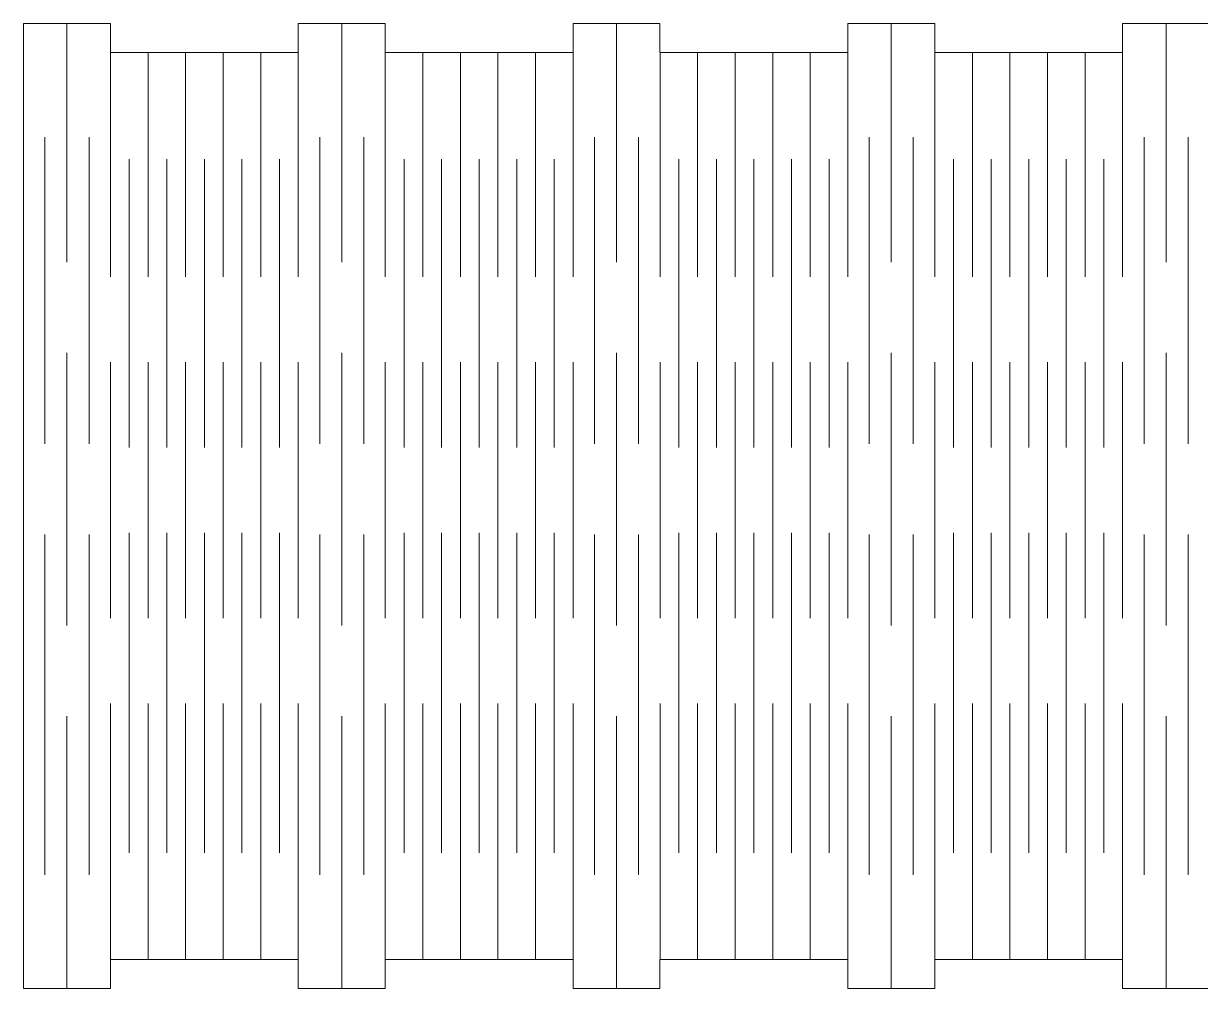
# Model space of a CAD drawing. Header units: millimetres. Extents: x -459 to 459, y -512 to 512.
# Drawn here: x 78.3 to 200.3, y 112 to 212 of the extents above; entities that cross this region are included whole.
import ezdxf

# ---------------------------------------------------------------- set-up
doc = ezdxf.new("R2010")
doc.units = ezdxf.units.MM
doc.header["$MEASUREMENT"] = 0
doc.layers.add('Camada 1', color=7, linetype='Continuous')

msp = doc.modelspace()

# ---------------------------------------------------------------- linework, layer by layer
at = {"layer": 'Camada 1', "color": 250, "lineweight": 20}
msp.add_open_spline([(341.3646, 111.9721), (341.3646, 111.9721), (350.3755, 111.9721), (350.3755, 111.9721), (350.3755, 111.9721), (350.3755, 111.9721), (350.3755, 114.9721), (350.3755, 114.9721), (350.3755, 114.9721), (350.3755, 114.9721), (372.5761, 114.9721), (372.5761, 114.9721), (372.5761, 114.9721), (372.5761, 114.9721), (372.5761, 111.9721), (372.5761, 111.9721), (372.5761, 111.9721), (372.5761, 111.9721), (381.5871, 111.9721), (381.5871, 111.9721), (381.5871, 111.9721), (381.5871, 111.9721), (381.5871, 114.9721), (381.5871, 114.9721), (381.5871, 114.9721), (381.5871, 114.9721), (399.6397, 114.9721), (399.6397, 114.9721), (399.6397, 114.9721), (399.6397, 114.9721), (399.6397, 111.9721), (399.6397, 111.9721), (399.6397, 111.9721), (399.6397, 111.9721), (408.6424, 111.9721), (408.6424, 111.9721), (408.6424, 111.9721), (408.6424, 111.9721), (408.6424, 114.9721), (408.6424, 114.9721), (408.6424, 114.9721), (408.6424, 114.9721), (419.281, 114.9721), (419.281, 114.9721), (419.281, 114.9721), (419.281, 114.9721), (419.281, 111.9721), (419.281, 111.9721), (419.281, 111.9721), (419.281, 111.9721), (428.2837, 111.9721), (428.2837, 111.9721), (428.2837, 111.9721), (428.2837, 111.9721), (428.2837, 114.9721), (428.2837, 114.9721), (428.2837, 114.9721), (428.2837, 114.9721), (438.9223, 114.9721), (438.9223, 114.9721), (438.9223, 114.9721), (438.9223, 114.9721), (438.9223, 111.9721), (438.9223, 111.9721), (438.9223, 111.9721), (438.9223, 111.9721), (447.925, 111.9721), (447.925, 111.9721), (447.925, 111.9721), (447.925, 111.9721), (447.925, 211.9721), (447.925, 211.9721), (447.925, 211.9721), (447.925, 211.9721), (438.9223, 211.9721), (438.9223, 211.9721), (438.9223, 211.9721), (438.9223, 211.9721), (438.9223, 208.9721), (438.9223, 208.9721), (438.9223, 208.9721), (438.9223, 208.9721), (428.2837, 208.9721), (428.2837, 208.9721), (428.2837, 208.9721), (428.2837, 208.9721), (428.2837, 211.9721), (428.2837, 211.9721), (428.2837, 211.9721), (428.2837, 211.9721), (419.281, 211.9721), (419.281, 211.9721), (419.281, 211.9721), (419.281, 211.9721), (419.281, 208.9721), (419.281, 208.9721), (419.281, 208.9721), (419.281, 208.9721), (408.6424, 208.9721), (408.6424, 208.9721), (408.6424, 208.9721), (408.6424, 208.9721), (408.6424, 211.9721), (408.6424, 211.9721), (408.6424, 211.9721), (408.6424, 211.9721), (399.6397, 211.9721), (399.6397, 211.9721), (399.6397, 211.9721), (399.6397, 211.9721), (399.6397, 208.9721), (399.6397, 208.9721), (399.6397, 208.9721), (399.6397, 208.9721), (381.5871, 208.9721), (381.5871, 208.9721), (381.5871, 208.9721), (381.5871, 208.9721), (381.5871, 211.9721), (381.5871, 211.9721), (381.5871, 211.9721), (381.5871, 211.9721), (372.5761, 211.9721), (372.5761, 211.9721), (372.5761, 211.9721), (372.5761, 211.9721), (372.5761, 208.9721), (372.5761, 208.9721), (372.5761, 208.9721), (372.5761, 208.9721), (350.3755, 208.9721), (350.3755, 208.9721), (350.3755, 208.9721), (350.3755, 208.9721), (350.3755, 211.9721), (350.3755, 211.9721), (350.3755, 211.9721), (350.3755, 211.9721), (341.3646, 211.9721), (341.3646, 211.9721), (341.3646, 211.9721), (341.3646, 211.9721), (341.3646, 208.9721), (341.3646, 208.9721), (341.3646, 208.9721), (341.3646, 208.9721), (319.164, 208.9721), (319.164, 208.9721), (319.164, 208.9721), (319.164, 208.9721), (319.164, 211.9721), (319.164, 211.9721), (319.164, 211.9721), (319.164, 211.9721), (310.1531, 211.9721), (310.1531, 211.9721), (310.1531, 211.9721), (310.1531, 211.9721), (310.1531, 208.9721), (310.1531, 208.9721), (310.1531, 208.9721), (310.1531, 208.9721), (287.9525, 208.9721), (287.9525, 208.9721), (287.9525, 208.9721), (287.9525, 208.9721), (287.9525, 211.9721), (287.9525, 211.9721), (287.9525, 211.9721), (287.9525, 211.9721), (278.9415, 211.9721), (278.9415, 211.9721), (278.9415, 211.9721), (278.9415, 211.9721), (278.9415, 208.9721), (278.9415, 208.9721), (278.9415, 208.9721), (278.9415, 208.9721), (256.7409, 208.9721), (256.7409, 208.9721), (256.7409, 208.9721), (256.7409, 208.9721), (256.7409, 211.9721), (256.7409, 211.9721), (256.7409, 211.9721), (256.7409, 211.9721), (247.73, 211.9721), (247.73, 211.9721), (247.73, 211.9721), (247.73, 211.9721), (247.73, 208.9721), (247.73, 208.9721), (247.73, 208.9721), (247.73, 208.9721), (229.6773, 208.9721), (229.6773, 208.9721), (229.6773, 208.9721), (229.6773, 208.9721), (229.6773, 211.9721), (229.6773, 211.9721), (229.6773, 211.9721), (229.6773, 211.9721), (220.6719, 211.9721), (220.6719, 211.9721), (220.6719, 211.9721), (220.6719, 211.9721), (220.6719, 208.9721), (220.6719, 208.9721), (220.6719, 208.9721), (220.6719, 208.9721), (201.2092, 208.9721), (201.2092, 208.9721), (201.2092, 208.9721), (201.2092, 208.9721), (201.2092, 211.9721), (201.2092, 211.9721), (201.2092, 211.9721), (201.2092, 211.9721), (192.2037, 211.9721), (192.2037, 211.9721), (192.2037, 211.9721), (192.2037, 211.9721), (192.2037, 208.9721), (192.2037, 208.9721), (192.2037, 208.9721), (192.2037, 208.9721), (172.741, 208.9721), (172.741, 208.9721), (172.741, 208.9721), (172.741, 208.9721), (172.741, 211.9721), (172.741, 211.9721), (172.741, 211.9721), (172.741, 211.9721), (163.7356, 211.9721), (163.7356, 211.9721), (163.7356, 211.9721), (163.7356, 211.9721), (163.7356, 208.9721), (163.7356, 208.9721), (163.7356, 208.9721), (163.7356, 208.9721), (144.2728, 208.9721), (144.2728, 208.9721), (144.2728, 208.9721), (144.2728, 208.9721), (144.2728, 211.9721), (144.2728, 211.9721), (144.2728, 211.9721), (144.2728, 211.9721), (135.2674, 211.9721), (135.2674, 211.9721), (135.2674, 211.9721), (135.2674, 211.9721), (135.2674, 208.9721), (135.2674, 208.9721), (135.2674, 208.9721), (135.2674, 208.9721), (115.8046, 208.9721), (115.8046, 208.9721), (115.8046, 208.9721), (115.8046, 208.9721), (115.8046, 211.9721), (115.8046, 211.9721), (115.8046, 211.9721), (115.8046, 211.9721), (106.7992, 211.9721), (106.7992, 211.9721), (106.7992, 211.9721), (106.7992, 211.9721), (106.7992, 208.9721), (106.7992, 208.9721), (106.7992, 208.9721), (106.7992, 208.9721), (87.3365, 208.9721), (87.3365, 208.9721), (87.3365, 208.9721), (87.3365, 208.9721), (87.3365, 211.9721), (87.3365, 211.9721), (87.3365, 211.9721), (87.3365, 211.9721), (78.331, 211.9721), (78.331, 211.9721), (78.331, 211.9721), (78.331, 211.9721), (78.331, 111.9721), (78.331, 111.9721), (78.331, 111.9721), (78.331, 111.9721), (87.3365, 111.9721), (87.3365, 111.9721), (87.3365, 111.9721), (87.3365, 111.9721), (87.3365, 114.9721), (87.3365, 114.9721), (87.3365, 114.9721), (87.3365, 114.9721), (106.7992, 114.9721), (106.7992, 114.9721), (106.7992, 114.9721), (106.7992, 114.9721), (106.7992, 111.9721), (106.7992, 111.9721), (106.7992, 111.9721), (106.7992, 111.9721), (115.8046, 111.9721), (115.8046, 111.9721), (115.8046, 111.9721), (115.8046, 111.9721), (115.8046, 114.9721), (115.8046, 114.9721), (115.8046, 114.9721), (115.8046, 114.9721), (135.2674, 114.9721), (135.2674, 114.9721), (135.2674, 114.9721), (135.2674, 114.9721), (135.2674, 111.9721), (135.2674, 111.9721), (135.2674, 111.9721), (135.2674, 111.9721), (144.2728, 111.9721), (144.2728, 111.9721), (144.2728, 111.9721), (144.2728, 111.9721), (144.2728, 114.9721), (144.2728, 114.9721), (144.2728, 114.9721), (144.2728, 114.9721), (163.7356, 114.9721), (163.7356, 114.9721), (163.7356, 114.9721), (163.7356, 114.9721), (163.7356, 111.9721), (163.7356, 111.9721), (163.7356, 111.9721), (163.7356, 111.9721), (172.741, 111.9721), (172.741, 111.9721), (172.741, 111.9721), (172.741, 111.9721), (172.741, 114.9721), (172.741, 114.9721), (172.741, 114.9721), (172.741, 114.9721), (192.2037, 114.9721), (192.2037, 114.9721), (192.2037, 114.9721), (192.2037, 114.9721), (192.2037, 111.9721), (192.2037, 111.9721), (192.2037, 111.9721), (192.2037, 111.9721), (201.2092, 111.9721), (201.2092, 111.9721), (201.2092, 111.9721), (201.2092, 111.9721), (201.2092, 114.9721), (201.2092, 114.9721), (201.2092, 114.9721), (201.2092, 114.9721), (220.6719, 114.9721), (220.6719, 114.9721), (220.6719, 114.9721), (220.6719, 114.9721), (220.6719, 111.9721), (220.6719, 111.9721), (220.6719, 111.9721), (220.6719, 111.9721), (229.6773, 111.9721), (229.6773, 111.9721), (229.6773, 111.9721), (229.6773, 111.9721), (229.6773, 114.9721), (229.6773, 114.9721), (229.6773, 114.9721), (229.6773, 114.9721), (247.73, 114.9721), (247.73, 114.9721), (247.73, 114.9721), (247.73, 114.9721), (247.73, 111.9721), (247.73, 111.9721), (247.73, 111.9721), (247.73, 111.9721), (256.7409, 111.9721), (256.7409, 111.9721), (256.7409, 111.9721), (256.7409, 111.9721), (256.7409, 114.9721), (256.7409, 114.9721), (256.7409, 114.9721), (256.7409, 114.9721), (278.9415, 114.9721), (278.9415, 114.9721), (278.9415, 114.9721), (278.9415, 114.9721), (278.9415, 111.9721), (278.9415, 111.9721), (278.9415, 111.9721), (278.9415, 111.9721), (287.9525, 111.9721), (287.9525, 111.9721), (287.9525, 111.9721), (287.9525, 111.9721), (287.9525, 114.9721), (287.9525, 114.9721), (287.9525, 114.9721), (287.9525, 114.9721), (310.1531, 114.9721), (310.1531, 114.9721), (310.1531, 114.9721), (310.1531, 114.9721), (310.1531, 111.9721), (310.1531, 111.9721), (310.1531, 111.9721), (310.1531, 111.9721), (319.164, 111.9721), (319.164, 111.9721), (319.164, 111.9721), (319.164, 111.9721), (319.164, 114.9721), (319.164, 114.9721), (319.164, 114.9721), (319.164, 114.9721), (341.3646, 114.9721), (341.3646, 114.9721), (341.3646, 114.9721), (341.3646, 114.9721), (341.3646, 111.9721), (341.3646, 111.9721)], degree=3, knots=[0, 0, 0, 0, 0.00917431, 0.00917431, 0.00917431, 0.00917431, 0.01834862, 0.01834862, 0.01834862, 0.01834862, 0.02752294, 0.02752294, 0.02752294, 0.02752294, 0.03669725, 0.03669725, 0.03669725, 0.03669725, 0.04587156, 0.04587156, 0.04587156, 0.04587156, 0.05504587, 0.05504587, 0.05504587, 0.05504587, 0.06422018, 0.06422018, 0.06422018, 0.06422018, 0.0733945, 0.0733945, 0.0733945, 0.0733945, 0.08256881, 0.08256881, 0.08256881, 0.08256881, 0.09174312, 0.09174312, 0.09174312, 0.09174312, 0.10091743, 0.10091743, 0.10091743, 0.10091743, 0.11009174, 0.11009174, 0.11009174, 0.11009174, 0.11926606, 0.11926606, 0.11926606, 0.11926606, 0.12844037, 0.12844037, 0.12844037, 0.12844037, 0.13761468, 0.13761468, 0.13761468, 0.13761468, 0.14678899, 0.14678899, 0.14678899, 0.14678899, 0.1559633, 0.1559633, 0.1559633, 0.1559633, 0.16513761, 0.16513761, 0.16513761, 0.16513761, 0.17431193, 0.17431193, 0.17431193, 0.17431193, 0.18348624, 0.18348624, 0.18348624, 0.18348624, 0.19266055, 0.19266055, 0.19266055, 0.19266055, 0.20183486, 0.20183486, 0.20183486, 0.20183486, 0.21100917, 0.21100917, 0.21100917, 0.21100917, 0.22018349, 0.22018349, 0.22018349, 0.22018349, 0.2293578, 0.2293578, 0.2293578, 0.2293578, 0.23853211, 0.23853211, 0.23853211, 0.23853211, 0.24770642, 0.24770642, 0.24770642, 0.24770642, 0.25688073, 0.25688073, 0.25688073, 0.25688073, 0.26605505, 0.26605505, 0.26605505, 0.26605505, 0.27522936, 0.27522936, 0.27522936, 0.27522936, 0.28440367, 0.28440367, 0.28440367, 0.28440367, 0.29357798, 0.29357798, 0.29357798, 0.29357798, 0.30275229, 0.30275229, 0.30275229, 0.30275229, 0.31192661, 0.31192661, 0.31192661, 0.31192661, 0.32110092, 0.32110092, 0.32110092, 0.32110092, 0.33027523, 0.33027523, 0.33027523, 0.33027523, 0.33944954, 0.33944954, 0.33944954, 0.33944954, 0.34862385, 0.34862385, 0.34862385, 0.34862385, 0.35779817, 0.35779817, 0.35779817, 0.35779817, 0.36697248, 0.36697248, 0.36697248, 0.36697248, 0.37614679, 0.37614679, 0.37614679, 0.37614679, 0.3853211, 0.3853211, 0.3853211, 0.3853211, 0.39449541, 0.39449541, 0.39449541, 0.39449541, 0.40366972, 0.40366972, 0.40366972, 0.40366972, 0.41284404, 0.41284404, 0.41284404, 0.41284404, 0.42201835, 0.42201835, 0.42201835, 0.42201835, 0.43119266, 0.43119266, 0.43119266, 0.43119266, 0.44036697, 0.44036697, 0.44036697, 0.44036697, 0.44954128, 0.44954128, 0.44954128, 0.44954128, 0.4587156, 0.4587156, 0.4587156, 0.4587156, 0.46788991, 0.46788991, 0.46788991, 0.46788991, 0.47706422, 0.47706422, 0.47706422, 0.47706422, 0.48623853, 0.48623853, 0.48623853, 0.48623853, 0.49541284, 0.49541284, 0.49541284, 0.49541284, 0.50458716, 0.50458716, 0.50458716, 0.50458716, 0.51376147, 0.51376147, 0.51376147, 0.51376147, 0.52293578, 0.52293578, 0.52293578, 0.52293578, 0.53211009, 0.53211009, 0.53211009, 0.53211009, 0.5412844, 0.5412844, 0.5412844, 0.5412844, 0.55045872, 0.55045872, 0.55045872, 0.55045872, 0.55963303, 0.55963303, 0.55963303, 0.55963303, 0.56880734, 0.56880734, 0.56880734, 0.56880734, 0.57798165, 0.57798165, 0.57798165, 0.57798165, 0.58715596, 0.58715596, 0.58715596, 0.58715596, 0.59633028, 0.59633028, 0.59633028, 0.59633028, 0.60550459, 0.60550459, 0.60550459, 0.60550459, 0.6146789, 0.6146789, 0.6146789, 0.6146789, 0.62385321, 0.62385321, 0.62385321, 0.62385321, 0.63302752, 0.63302752, 0.63302752, 0.63302752, 0.64220183, 0.64220183, 0.64220183, 0.64220183, 0.65137615, 0.65137615, 0.65137615, 0.65137615, 0.66055046, 0.66055046, 0.66055046, 0.66055046, 0.66972477, 0.66972477, 0.66972477, 0.66972477, 0.67889908, 0.67889908, 0.67889908, 0.67889908, 0.68807339, 0.68807339, 0.68807339, 0.68807339, 0.69724771, 0.69724771, 0.69724771, 0.69724771, 0.70642202, 0.70642202, 0.70642202, 0.70642202, 0.71559633, 0.71559633, 0.71559633, 0.71559633, 0.72477064, 0.72477064, 0.72477064, 0.72477064, 0.73394495, 0.73394495, 0.73394495, 0.73394495, 0.74311927, 0.74311927, 0.74311927, 0.74311927, 0.75229358, 0.75229358, 0.75229358, 0.75229358, 0.76146789, 0.76146789, 0.76146789, 0.76146789, 0.7706422, 0.7706422, 0.7706422, 0.7706422, 0.77981651, 0.77981651, 0.77981651, 0.77981651, 0.78899083, 0.78899083, 0.78899083, 0.78899083, 0.79816514, 0.79816514, 0.79816514, 0.79816514, 0.80733945, 0.80733945, 0.80733945, 0.80733945, 0.81651376, 0.81651376, 0.81651376, 0.81651376, 0.82568807, 0.82568807, 0.82568807, 0.82568807, 0.83486239, 0.83486239, 0.83486239, 0.83486239, 0.8440367, 0.8440367, 0.8440367, 0.8440367, 0.85321101, 0.85321101, 0.85321101, 0.85321101, 0.86238532, 0.86238532, 0.86238532, 0.86238532, 0.87155963, 0.87155963, 0.87155963, 0.87155963, 0.88073394, 0.88073394, 0.88073394, 0.88073394, 0.88990826, 0.88990826, 0.88990826, 0.88990826, 0.89908257, 0.89908257, 0.89908257, 0.89908257, 0.90825688, 0.90825688, 0.90825688, 0.90825688, 0.91743119, 0.91743119, 0.91743119, 0.91743119, 0.9266055, 0.9266055, 0.9266055, 0.9266055, 0.93577982, 0.93577982, 0.93577982, 0.93577982, 0.94495413, 0.94495413, 0.94495413, 0.94495413, 0.95412844, 0.95412844, 0.95412844, 0.95412844, 0.96330275, 0.96330275, 0.96330275, 0.96330275, 0.97247706, 0.97247706, 0.97247706, 0.97247706, 0.98165138, 0.98165138, 0.98165138, 0.98165138, 1, 1, 1, 1], dxfattribs=at)
for points in [[(82.8337, 187.2365), (82.8337, 187.2365), (82.8337, 211.9721), (82.8337, 211.9721)], [(111.3019, 187.2365), (111.3019, 187.2365), (111.3019, 211.9721), (111.3019, 211.9721)], [(139.7701, 187.2365), (139.7701, 187.2365), (139.7701, 211.9721), (139.7701, 211.9721)], [(168.2383, 187.2365), (168.2383, 187.2365), (168.2383, 211.9721), (168.2383, 211.9721)], [(196.7065, 187.2365), (196.7065, 187.2365), (196.7065, 211.9721), (196.7065, 211.9721)], [(87.3376, 185.7206), (87.3376, 185.7206), (87.3376, 208.9721), (87.3376, 208.9721)], [(91.23, 185.7206), (91.23, 185.7206), (91.23, 208.9721), (91.23, 208.9721)], [(95.1221, 185.7206), (95.1221, 185.7206), (95.1221, 208.9721), (95.1221, 208.9721)], [(99.0145, 185.7206), (99.0145, 185.7206), (99.0145, 208.9721), (99.0145, 208.9721)], [(102.9066, 185.7206), (102.9066, 185.7206), (102.9066, 208.9721), (102.9066, 208.9721)], [(106.799, 185.7206), (106.799, 185.7206), (106.799, 208.9721), (106.799, 208.9721)], [(115.8058, 185.7206), (115.8058, 185.7206), (115.8058, 208.9721), (115.8058, 208.9721)], [(119.6982, 185.7206), (119.6982, 185.7206), (119.6982, 208.9721), (119.6982, 208.9721)], [(123.5903, 185.7206), (123.5903, 185.7206), (123.5903, 208.9721), (123.5903, 208.9721)], [(127.4827, 185.7206), (127.4827, 185.7206), (127.4827, 208.9721), (127.4827, 208.9721)], [(131.3748, 185.7206), (131.3748, 185.7206), (131.3748, 208.9721), (131.3748, 208.9721)], [(135.2672, 185.7206), (135.2672, 185.7206), (135.2672, 208.9721), (135.2672, 208.9721)], [(144.274, 185.7206), (144.274, 185.7206), (144.274, 208.9721), (144.274, 208.9721)], [(148.1664, 185.7206), (148.1664, 185.7206), (148.1664, 208.9721), (148.1664, 208.9721)], [(152.0585, 185.7206), (152.0585, 185.7206), (152.0585, 208.9721), (152.0585, 208.9721)], [(155.9509, 185.7206), (155.9509, 185.7206), (155.9509, 208.9721), (155.9509, 208.9721)], [(159.843, 185.7206), (159.843, 185.7206), (159.843, 208.9721), (159.843, 208.9721)], [(163.7354, 185.7206), (163.7354, 185.7206), (163.7354, 208.9721), (163.7354, 208.9721)], [(172.7422, 185.7206), (172.7422, 185.7206), (172.7422, 208.9721), (172.7422, 208.9721)], [(176.6346, 185.7206), (176.6346, 185.7206), (176.6346, 208.9721), (176.6346, 208.9721)], [(180.5267, 185.7206), (180.5267, 185.7206), (180.5267, 208.9721), (180.5267, 208.9721)], [(184.4191, 185.7206), (184.4191, 185.7206), (184.4191, 208.9721), (184.4191, 208.9721)], [(188.3112, 185.7206), (188.3112, 185.7206), (188.3112, 208.9721), (188.3112, 208.9721)], [(192.2036, 185.7206), (192.2036, 185.7206), (192.2036, 208.9721), (192.2036, 208.9721)], [(80.554, 168.4203), (80.554, 168.4203), (80.554, 200.212), (80.554, 200.212)], [(85.1135, 168.4203), (85.1135, 168.4203), (85.1135, 200.212), (85.1135, 200.212)], [(109.0222, 168.4203), (109.0222, 168.4203), (109.0222, 200.212), (109.0222, 200.212)], [(113.5817, 168.4203), (113.5817, 168.4203), (113.5817, 200.212), (113.5817, 200.212)], [(137.4904, 168.4203), (137.4904, 168.4203), (137.4904, 200.212), (137.4904, 200.212)], [(142.0499, 168.4203), (142.0499, 168.4203), (142.0499, 200.212), (142.0499, 200.212)], [(165.9586, 168.4203), (165.9586, 168.4203), (165.9586, 200.212), (165.9586, 200.212)], [(170.5181, 168.4203), (170.5181, 168.4203), (170.5181, 200.212), (170.5181, 200.212)], [(194.4268, 168.4203), (194.4268, 168.4203), (194.4268, 200.212), (194.4268, 200.212)], [(198.9863, 168.4203), (198.9863, 168.4203), (198.9863, 200.212), (198.9863, 200.212)], [(89.2837, 168.0334), (89.2837, 168.0334), (89.2837, 197.9176), (89.2837, 197.9176)], [(93.176, 168.0334), (93.176, 168.0334), (93.176, 197.9176), (93.176, 197.9176)], [(97.0681, 168.0334), (97.0681, 168.0334), (97.0681, 197.9176), (97.0681, 197.9176)], [(100.9605, 168.0334), (100.9605, 168.0334), (100.9605, 197.9176), (100.9605, 197.9176)], [(104.8529, 168.0334), (104.8529, 168.0334), (104.8529, 197.9176), (104.8529, 197.9176)], [(117.7519, 168.0334), (117.7519, 168.0334), (117.7519, 197.9176), (117.7519, 197.9176)], [(121.6442, 168.0334), (121.6442, 168.0334), (121.6442, 197.9176), (121.6442, 197.9176)], [(125.5363, 168.0334), (125.5363, 168.0334), (125.5363, 197.9176), (125.5363, 197.9176)], [(129.4287, 168.0334), (129.4287, 168.0334), (129.4287, 197.9176), (129.4287, 197.9176)], [(133.3211, 168.0334), (133.3211, 168.0334), (133.3211, 197.9176), (133.3211, 197.9176)], [(146.2201, 168.0334), (146.2201, 168.0334), (146.2201, 197.9176), (146.2201, 197.9176)], [(150.1124, 168.0334), (150.1124, 168.0334), (150.1124, 197.9176), (150.1124, 197.9176)], [(154.0045, 168.0334), (154.0045, 168.0334), (154.0045, 197.9176), (154.0045, 197.9176)], [(157.8969, 168.0334), (157.8969, 168.0334), (157.8969, 197.9176), (157.8969, 197.9176)], [(161.7893, 168.0334), (161.7893, 168.0334), (161.7893, 197.9176), (161.7893, 197.9176)], [(174.6883, 168.0334), (174.6883, 168.0334), (174.6883, 197.9176), (174.6883, 197.9176)], [(178.5806, 168.0334), (178.5806, 168.0334), (178.5806, 197.9176), (178.5806, 197.9176)], [(182.4727, 168.0334), (182.4727, 168.0334), (182.4727, 197.9176), (182.4727, 197.9176)], [(186.3651, 168.0334), (186.3651, 168.0334), (186.3651, 197.9176), (186.3651, 197.9176)], [(190.2575, 168.0334), (190.2575, 168.0334), (190.2575, 197.9176), (190.2575, 197.9176)], [(82.8337, 149.6042), (82.8337, 149.6042), (82.8337, 177.8283), (82.8337, 177.8283)], [(87.3376, 150.3463), (87.3376, 150.3463), (87.3376, 176.8769), (87.3376, 176.8769)], [(91.23, 150.3463), (91.23, 150.3463), (91.23, 176.8769), (91.23, 176.8769)], [(95.1221, 150.3463), (95.1221, 150.3463), (95.1221, 176.8769), (95.1221, 176.8769)], [(99.0145, 150.3463), (99.0145, 150.3463), (99.0145, 176.8769), (99.0145, 176.8769)], [(102.9066, 150.3463), (102.9066, 150.3463), (102.9066, 176.8769), (102.9066, 176.8769)], [(106.799, 150.3463), (106.799, 150.3463), (106.799, 176.8769), (106.799, 176.8769)], [(111.3019, 149.6042), (111.3019, 149.6042), (111.3019, 177.8283), (111.3019, 177.8283)], [(115.8058, 150.3463), (115.8058, 150.3463), (115.8058, 176.8769), (115.8058, 176.8769)], [(119.6982, 150.3463), (119.6982, 150.3463), (119.6982, 176.8769), (119.6982, 176.8769)], [(123.5903, 150.3463), (123.5903, 150.3463), (123.5903, 176.8769), (123.5903, 176.8769)], [(127.4827, 150.3463), (127.4827, 150.3463), (127.4827, 176.8769), (127.4827, 176.8769)], [(131.3748, 150.3463), (131.3748, 150.3463), (131.3748, 176.8769), (131.3748, 176.8769)], [(135.2672, 150.3463), (135.2672, 150.3463), (135.2672, 176.8769), (135.2672, 176.8769)], [(139.7701, 149.6042), (139.7701, 149.6042), (139.7701, 177.8283), (139.7701, 177.8283)], [(144.274, 150.3463), (144.274, 150.3463), (144.274, 176.8769), (144.274, 176.8769)], [(148.1664, 150.3463), (148.1664, 150.3463), (148.1664, 176.8769), (148.1664, 176.8769)], [(152.0585, 150.3463), (152.0585, 150.3463), (152.0585, 176.8769), (152.0585, 176.8769)], [(155.9509, 150.3463), (155.9509, 150.3463), (155.9509, 176.8769), (155.9509, 176.8769)], [(159.843, 150.3463), (159.843, 150.3463), (159.843, 176.8769), (159.843, 176.8769)], [(163.7354, 150.3463), (163.7354, 150.3463), (163.7354, 176.8769), (163.7354, 176.8769)], [(168.2383, 149.6042), (168.2383, 149.6042), (168.2383, 177.8283), (168.2383, 177.8283)], [(172.7422, 150.3463), (172.7422, 150.3463), (172.7422, 176.8769), (172.7422, 176.8769)], [(176.6346, 150.3463), (176.6346, 150.3463), (176.6346, 176.8769), (176.6346, 176.8769)], [(180.5267, 150.3463), (180.5267, 150.3463), (180.5267, 176.8769), (180.5267, 176.8769)], [(184.4191, 150.3463), (184.4191, 150.3463), (184.4191, 176.8769), (184.4191, 176.8769)], [(188.3112, 150.3463), (188.3112, 150.3463), (188.3112, 176.8769), (188.3112, 176.8769)], [(192.2036, 150.3463), (192.2036, 150.3463), (192.2036, 176.8769), (192.2036, 176.8769)], [(196.7065, 149.6042), (196.7065, 149.6042), (196.7065, 177.8283), (196.7065, 177.8283)], [(80.554, 123.7322), (80.554, 123.7322), (80.554, 159.0124), (80.554, 159.0124)], [(85.1135, 123.7322), (85.1135, 123.7322), (85.1135, 159.0124), (85.1135, 159.0124)], [(89.2837, 126.0266), (89.2837, 126.0266), (89.2837, 159.19), (89.2837, 159.19)], [(93.176, 126.0266), (93.176, 126.0266), (93.176, 159.19), (93.176, 159.19)], [(97.0681, 126.0266), (97.0681, 126.0266), (97.0681, 159.19), (97.0681, 159.19)], [(100.9605, 126.0266), (100.9605, 126.0266), (100.9605, 159.19), (100.9605, 159.19)], [(104.8529, 126.0266), (104.8529, 126.0266), (104.8529, 159.19), (104.8529, 159.19)], [(109.0222, 123.7322), (109.0222, 123.7322), (109.0222, 159.0124), (109.0222, 159.0124)], [(113.5817, 123.7322), (113.5817, 123.7322), (113.5817, 159.0124), (113.5817, 159.0124)], [(117.7519, 126.0266), (117.7519, 126.0266), (117.7519, 159.19), (117.7519, 159.19)], [(121.6442, 126.0266), (121.6442, 126.0266), (121.6442, 159.19), (121.6442, 159.19)], [(125.5363, 126.0266), (125.5363, 126.0266), (125.5363, 159.19), (125.5363, 159.19)], [(129.4287, 126.0266), (129.4287, 126.0266), (129.4287, 159.19), (129.4287, 159.19)], [(133.3211, 126.0266), (133.3211, 126.0266), (133.3211, 159.19), (133.3211, 159.19)], [(137.4904, 123.7322), (137.4904, 123.7322), (137.4904, 159.0124), (137.4904, 159.0124)], [(142.0499, 123.7322), (142.0499, 123.7322), (142.0499, 159.0124), (142.0499, 159.0124)], [(146.2201, 126.0266), (146.2201, 126.0266), (146.2201, 159.19), (146.2201, 159.19)], [(150.1124, 126.0266), (150.1124, 126.0266), (150.1124, 159.19), (150.1124, 159.19)], [(154.0045, 126.0266), (154.0045, 126.0266), (154.0045, 159.19), (154.0045, 159.19)], [(157.8969, 126.0266), (157.8969, 126.0266), (157.8969, 159.19), (157.8969, 159.19)], [(161.7893, 126.0266), (161.7893, 126.0266), (161.7893, 159.19), (161.7893, 159.19)], [(165.9586, 123.7322), (165.9586, 123.7322), (165.9586, 159.0124), (165.9586, 159.0124)], [(170.5181, 123.7322), (170.5181, 123.7322), (170.5181, 159.0124), (170.5181, 159.0124)], [(174.6883, 126.0266), (174.6883, 126.0266), (174.6883, 159.19), (174.6883, 159.19)], [(178.5806, 126.0266), (178.5806, 126.0266), (178.5806, 159.19), (178.5806, 159.19)], [(182.4727, 126.0266), (182.4727, 126.0266), (182.4727, 159.19), (182.4727, 159.19)], [(186.3651, 126.0266), (186.3651, 126.0266), (186.3651, 159.19), (186.3651, 159.19)], [(190.2575, 126.0266), (190.2575, 126.0266), (190.2575, 159.19), (190.2575, 159.19)], [(194.4268, 123.7322), (194.4268, 123.7322), (194.4268, 159.0124), (194.4268, 159.0124)], [(198.9863, 123.7322), (198.9863, 123.7322), (198.9863, 159.0124), (198.9863, 159.0124)], [(87.3376, 114.9721), (87.3376, 114.9721), (87.3376, 141.5028), (87.3376, 141.5028)], [(91.23, 114.9721), (91.23, 114.9721), (91.23, 141.5028), (91.23, 141.5028)], [(95.1221, 114.9721), (95.1221, 114.9721), (95.1221, 141.5028), (95.1221, 141.5028)], [(99.0145, 114.9721), (99.0145, 114.9721), (99.0145, 141.5028), (99.0145, 141.5028)], [(102.9066, 114.9721), (102.9066, 114.9721), (102.9066, 141.5028), (102.9066, 141.5028)], [(106.799, 114.9721), (106.799, 114.9721), (106.799, 141.5028), (106.799, 141.5028)], [(115.8058, 114.9721), (115.8058, 114.9721), (115.8058, 141.5028), (115.8058, 141.5028)], [(119.6982, 114.9721), (119.6982, 114.9721), (119.6982, 141.5028), (119.6982, 141.5028)], [(123.5903, 114.9721), (123.5903, 114.9721), (123.5903, 141.5028), (123.5903, 141.5028)], [(127.4827, 114.9721), (127.4827, 114.9721), (127.4827, 141.5028), (127.4827, 141.5028)], [(131.3748, 114.9721), (131.3748, 114.9721), (131.3748, 141.5028), (131.3748, 141.5028)], [(135.2672, 114.9721), (135.2672, 114.9721), (135.2672, 141.5028), (135.2672, 141.5028)], [(144.274, 114.9721), (144.274, 114.9721), (144.274, 141.5028), (144.274, 141.5028)], [(148.1664, 114.9721), (148.1664, 114.9721), (148.1664, 141.5028), (148.1664, 141.5028)], [(152.0585, 114.9721), (152.0585, 114.9721), (152.0585, 141.5028), (152.0585, 141.5028)], [(155.9509, 114.9721), (155.9509, 114.9721), (155.9509, 141.5028), (155.9509, 141.5028)], [(159.843, 114.9721), (159.843, 114.9721), (159.843, 141.5028), (159.843, 141.5028)], [(163.7354, 114.9721), (163.7354, 114.9721), (163.7354, 141.5028), (163.7354, 141.5028)], [(172.7422, 114.9721), (172.7422, 114.9721), (172.7422, 141.5028), (172.7422, 141.5028)], [(176.6346, 114.9721), (176.6346, 114.9721), (176.6346, 141.5028), (176.6346, 141.5028)], [(180.5267, 114.9721), (180.5267, 114.9721), (180.5267, 141.5028), (180.5267, 141.5028)], [(184.4191, 114.9721), (184.4191, 114.9721), (184.4191, 141.5028), (184.4191, 141.5028)], [(188.3112, 114.9721), (188.3112, 114.9721), (188.3112, 141.5028), (188.3112, 141.5028)], [(192.2036, 114.9721), (192.2036, 114.9721), (192.2036, 141.5028), (192.2036, 141.5028)], [(82.8337, 111.9721), (82.8337, 111.9721), (82.8337, 140.1962), (82.8337, 140.1962)], [(111.3019, 111.9721), (111.3019, 111.9721), (111.3019, 140.1962), (111.3019, 140.1962)], [(139.7701, 111.9721), (139.7701, 111.9721), (139.7701, 140.1962), (139.7701, 140.1962)], [(168.2383, 111.9721), (168.2383, 111.9721), (168.2383, 140.1962), (168.2383, 140.1962)], [(196.7065, 111.9721), (196.7065, 111.9721), (196.7065, 140.1962), (196.7065, 140.1962)]]:
    msp.add_open_spline(points, degree=3, dxfattribs=at)

doc.saveas('drawing.dxf')
